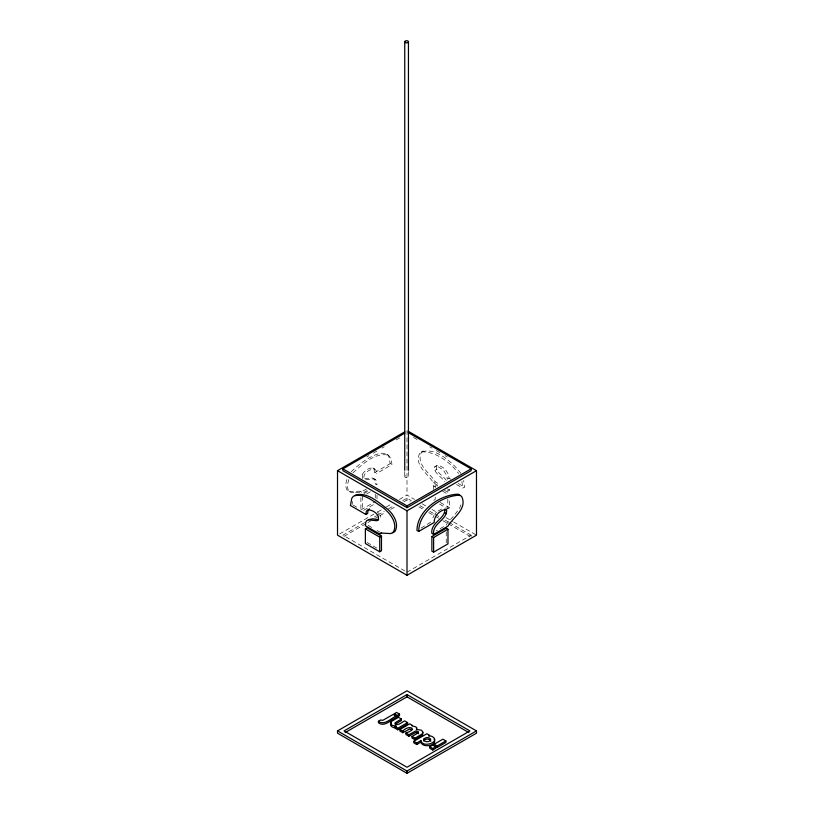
<?xml version="1.0" encoding="UTF-8"?>
<svg xmlns="http://www.w3.org/2000/svg" width="814" height="814" viewBox="0 0 814 814"><rect width="100%" height="100%" fill="white"/><g stroke="black" fill="none" stroke-linecap="round" stroke-linejoin="round"><path stroke-width="0.61" stroke-dasharray="4.07 3.05" d="M352.177 504.538L352.431 501.455M362.25 474.491L362.352 478.072L364.082 479.07C362.332 473.392 369.729 468.762 374.654 468.996L376.007 470.441C378.408 475.661 373.148 472.619 374.277 469.434L372.914 467.989C368.579 467.684 364.316 470.787 362.25 474.491L363.99 475.488M451.068 479.385L449.013 478.194L448.555 474.531L444.943 468.874L439.387 465.455L437.617 465.16L434.798 466.707C433.424 473.453 441.788 476.638 444.739 481.674M436.538 465.71C435.154 472.446 443.528 475.641 446.479 480.667M346.815 479.629C345.685 483.201 344.994 487.688 347.558 490.781L351.76 492.704L354.65 492.653M348.891 479.497C347.609 483.374 346.459 488.329 349.298 491.788M460.907 504.772L459.584 508.343L454.029 515.618M432.865 517.846L434.218 514.835M434.971 513.96L436.477 512.189M351.251 471.815C359.361 463.146 390.262 439.133 391.921 464.652L376.465 473.575M352.991 472.822C362.423 464.295 375.417 451.75 388.96 455.331M453.256 516.503L447.72 522.415L446.184 525.162L436.284 530.881M460.928 473.443C453.388 463.095 432.956 444.332 419.698 453.276C413.888 465.618 428.113 473.697 433.496 482.855L437.901 485.388M423.148 450.875L421.438 452.279C415.628 464.611 429.853 472.7 435.236 481.847L439.641 484.391M438.044 511.06L442.033 508.77M366.799 456.878L368.976 455.626M373.321 453.113L377.665 450.6M382.01 448.097L384.188 446.845M396.133 439.936L400.478 437.433M374.725 472.578L390.191 463.654L391.921 464.652M366.463 488.949L360.958 492.134L359.412 491.168L350.02 491.697L347.558 490.781M363.797 492.501L367.094 490.588M363.98 493.477L369.108 490.516M366.738 493.884L370.848 491.524M360.897 509.89L375.264 501.597M363.665 510.297L374.949 503.785M434.89 470.4L436.63 469.393M339.682 533.913L376.597 512.606M377.686 511.975L385.287 507.59M386.375 506.959L391.799 503.825M399.399 499.44L407 495.054L414.601 499.44M364.631 522.619L342.898 535.164L404.823 570.919M374.409 516.982L376.577 515.72M377.665 515.099L384.188 511.334M388.532 508.821L393.966 505.687M402.655 500.671L407 498.158L411.345 500.671M433.496 482.855L435.236 481.847M343.986 536.355L366.799 523.188M367.887 522.557L371.143 520.675M375.488 518.172L378.754 516.29M379.843 515.659L385.266 512.525M390.7 509.381L395.044 506.878M403.744 501.862L407 499.979L410.256 501.862M433.445 489.57L433.445 485.917L435.185 484.91L437.23 486.1M449.013 478.194L447.273 479.202L446.815 475.539L443.213 469.882L437.657 466.463L434.798 466.707M449.542 489.336L449.542 490.109L447.812 491.117L447.812 490.333M456.552 484.554L462.728 488.125L464.468 487.118L463.644 480.514M439.601 504.1L447.812 508.842L449.542 507.834L449.542 498.076M421.072 528.062L432.417 521.204M407 572.181L471.103 535.164L471.103 536.986M421.408 451.882C435.999 451.282 450.081 462.301 458.618 473.504M355.616 492.633L362.128 492.511L360.399 491.514M365.537 479.833L373.931 478.978L375.692 479.802L376.668 481.481L377.004 484.869L375.264 483.872L374.939 480.474L373.952 478.795L372.191 477.971L363.797 478.825L362.352 478.072M413.522 437.433L417.867 439.936M429.812 446.845L431.99 448.097M436.335 450.6L440.679 453.113M445.024 455.626L447.201 456.878M458.282 483.557L464.468 487.118M447.344 488.838L449.542 490.109M444.413 490.242L449.542 493.203M433.445 485.917L435.5 487.098M442.674 491.249L447.812 494.21M440.313 502.503L449.542 507.834M372.914 467.989L374.654 468.996M422.201 503.825L427.625 506.959M431.969 509.472L436.314 511.975M446.082 517.612L452.604 521.377M453.683 522.008L476.485 535.164M373.952 478.795L375.692 479.802M420.034 505.687L425.468 508.821M429.812 511.334L434.157 513.838M435.246 514.468L439.591 516.982M445.024 520.115L448.29 521.998M449.369 522.619L471.103 535.164M418.956 506.878L424.379 510.012M428.734 512.525L434.157 515.659M435.246 516.29L438.512 518.172M442.857 520.675L447.201 523.188M448.29 523.809L470.014 536.355M353.215 505.128L357.336 507.509M368.203 525.386L372.608 527.93M377.014 530.474L380.311 532.376M367.104 542.48L377.36 548.402M377.258 511.823L379.029 513.573M387.23 454.334L388.868 456.44L390.191 463.654M461.904 481.512L462.728 488.125M380.118 515.374L380.474 517.185M447.812 499.084L447.812 508.842M446.235 531.888L446.235 542.857M435.185 484.91L435.185 487.352M435.185 497.11L435.185 499.542L433.445 500.549L433.445 498.107M408.445 471.571L408.445 476.658A1.852 1.068 0 0 1 405.667 477.584A1.852 1.068 0 0 1 405.667 475.732A1.852 1.068 0 0 1 408.445 476.658M407 430.555L407 495.054M407 498.158L407 499.979M404.741 471.571L404.741 476.658M377.004 495.278L377.004 498.941M375.264 494.281L375.264 497.934M362.637 496.255L362.637 509.676M360.897 497.69L360.897 508.669"/><path stroke-width="1.22" d="M459.981 495.594L458.272 494.19C440.069 494.485 417.185 510.51 416.951 530.443L418.691 531.44C418.925 511.518 441.809 495.492 460.012 495.197L461.721 496.591C467.531 508.933 453.306 517.012 447.924 526.17L433.618 534.432L431.878 533.424C430.26 522.537 445.543 518.894 444.882 509.025L446.621 510.022C447.283 519.902 432 523.544 433.618 534.432M423.707 741.086C424.725 738.481 429.293 738.43 430.728 740.699L430.779 741.218M365.903 514.458L366.351 511.324L367.714 509.879C372.639 509.645 380.036 514.275 378.286 519.953L376.831 520.716L368.437 519.861L366.676 520.685L365.7 522.364L365.364 525.752L379.68 534.015L381.217 533.048L390.608 533.587L393.07 532.671C398.484 523.28 389.804 512.647 382.417 507.153C373.972 502.096 363.868 492.246 353.408 496.214L351.76 498.321L350.447 505.535L365.903 514.458L367.643 513.461L368.091 510.317L369.444 508.872M391.463 722.944C388.573 725.193 392.704 728.021 395.116 727.675M395.207 724.185L401.404 720.532L401.404 719.027L398.463 717.327L391.463 721.428L390.435 722.985L392.083 725.366L396.031 726.078L394.994 726.678L394.994 728.184L397.771 729.792L407.6 724.114L407.6 722.598L404.66 720.909C401.821 721.937 398.239 726.424 395.004 723.768L395.207 722.669L401.404 719.027M408.089 431.186L476.485 470.675L476.485 535.164L407 575.284L337.515 535.164L337.515 470.675L404.833 431.817M408.089 432.478L471.103 468.864L471.103 470.675L407 507.682L342.898 470.675L342.898 468.864L404.823 433.109M365.364 528.846L367.104 527.848L381.471 536.141L381.471 550.773L379.731 551.78L365.364 543.487L365.364 528.846L379.731 537.138L381.471 536.141M342.898 468.864L407 505.87L471.103 468.864M337.515 470.675L407 510.795L476.485 470.675M379.68 534.015L381.41 533.017M418.691 531.44L434.147 522.517C433.984 516.127 439.418 510.49 445.533 509.472L446.621 510.022M431.878 536.518L446.235 528.225L447.975 529.232L447.975 543.864L433.618 552.157L431.878 551.149L431.878 536.518L433.618 537.525L447.975 529.232M337.515 730.911L407 690.791L476.485 730.911L476.485 733.18L407 773.3L337.515 733.18L337.515 730.911L407 771.031L476.485 730.911M407 694.576L344.068 730.911L407 767.246L469.932 730.911L407 694.576L407 696.855L345.156 732.559M378.408 721.275L380.637 719.983L382.814 720.339L393.294 714.336L396.225 716.035L396.225 717.551C390.944 719.708 384.544 727.492 378.408 722.791L378.408 721.275C384.544 725.976 390.944 718.192 396.225 716.035M394.332 713.736L396.571 712.443L399.511 714.143L399.511 715.659L397.273 716.951L394.332 715.252L394.332 713.736L397.273 715.435L399.511 714.143M394.994 726.678L397.771 728.276L407.6 722.598M412.322 729.71L409.574 729.059L402.828 732.712L399.888 731.013L399.888 729.507L409.717 723.829L412.464 725.416C409.818 726.464 418.732 725.773 416.626 729.446L421.489 730.229L423.087 732.295L422.008 734.065L414.967 738.206L412.026 736.517L412.026 738.023L414.967 739.723L422.517 735.154L422.842 732.946M399.888 729.507L402.828 731.196C408.028 724.491 419.312 728.53 405.962 733.007L405.962 734.523L408.903 736.222L415.7 732.529L417.338 732.61L418.61 733.719M405.962 733.007L408.903 734.706L415.7 731.013L418.467 731.796L418.121 732.926L412.026 736.517M413.777 741.31L426.882 733.74L429.65 735.337L428.622 735.988A5.118 2.961 0 0 1 431.959 736.405C441.788 741.656 422.588 748.636 420.879 740.598L416.717 742.999L413.777 741.31L413.777 742.816L416.717 744.515L420.879 742.114L420.879 740.598M429.772 746.753L432.794 748.504L435.805 746.764L435.805 748.28L432.794 750.009L429.772 748.269L429.772 746.753L432.773 745.014L437.118 747.517L445.899 742.449L445.899 740.933L442.877 739.183L434.096 744.261L434.096 745.766M434.096 744.261L437.118 746L445.899 740.933M355.138 495.217C367.277 491.371 378.785 502.787 388.003 509.432C393.711 514.713 399.532 524.145 394.81 531.664L392.348 532.58M368.416 519.678L372.812 518.793L378.571 519.708M444.79 512.708L446.53 513.715M407 696.855L468.844 732.559M434.177 739.224C437.647 745.899 422.395 748.402 420.879 742.114M416.361 728.937L416.839 729.812M437.118 746L437.118 747.517M433.618 537.525L433.618 552.157M432.794 748.504L432.794 750.009M416.717 742.999L416.717 744.515M414.967 738.206L414.967 739.723M408.903 734.706L408.903 736.222M408.445 41.768L408.445 470.299M407 505.87L407 507.682M407 510.795L407 575.284M407 771.031L407 773.3M404.741 41.768L404.741 470.299M402.828 731.196L402.828 732.712M397.771 728.276L397.771 729.792M397.273 715.435L397.273 716.951M395.991 726.057L395.991 727.563M379.731 537.138L379.731 551.78M423.87 739.071C423.3 742.551 430.82 742.602 430.728 739.183C429.304 736.996 425.437 737.067 423.87 739.071M405.28 42.532A1.852 1.068 0 0 0 408.384 42.043A1.852 1.068 0 0 0 406.115 40.741A1.852 1.068 0 0 0 405.28 42.532"/></g></svg>
